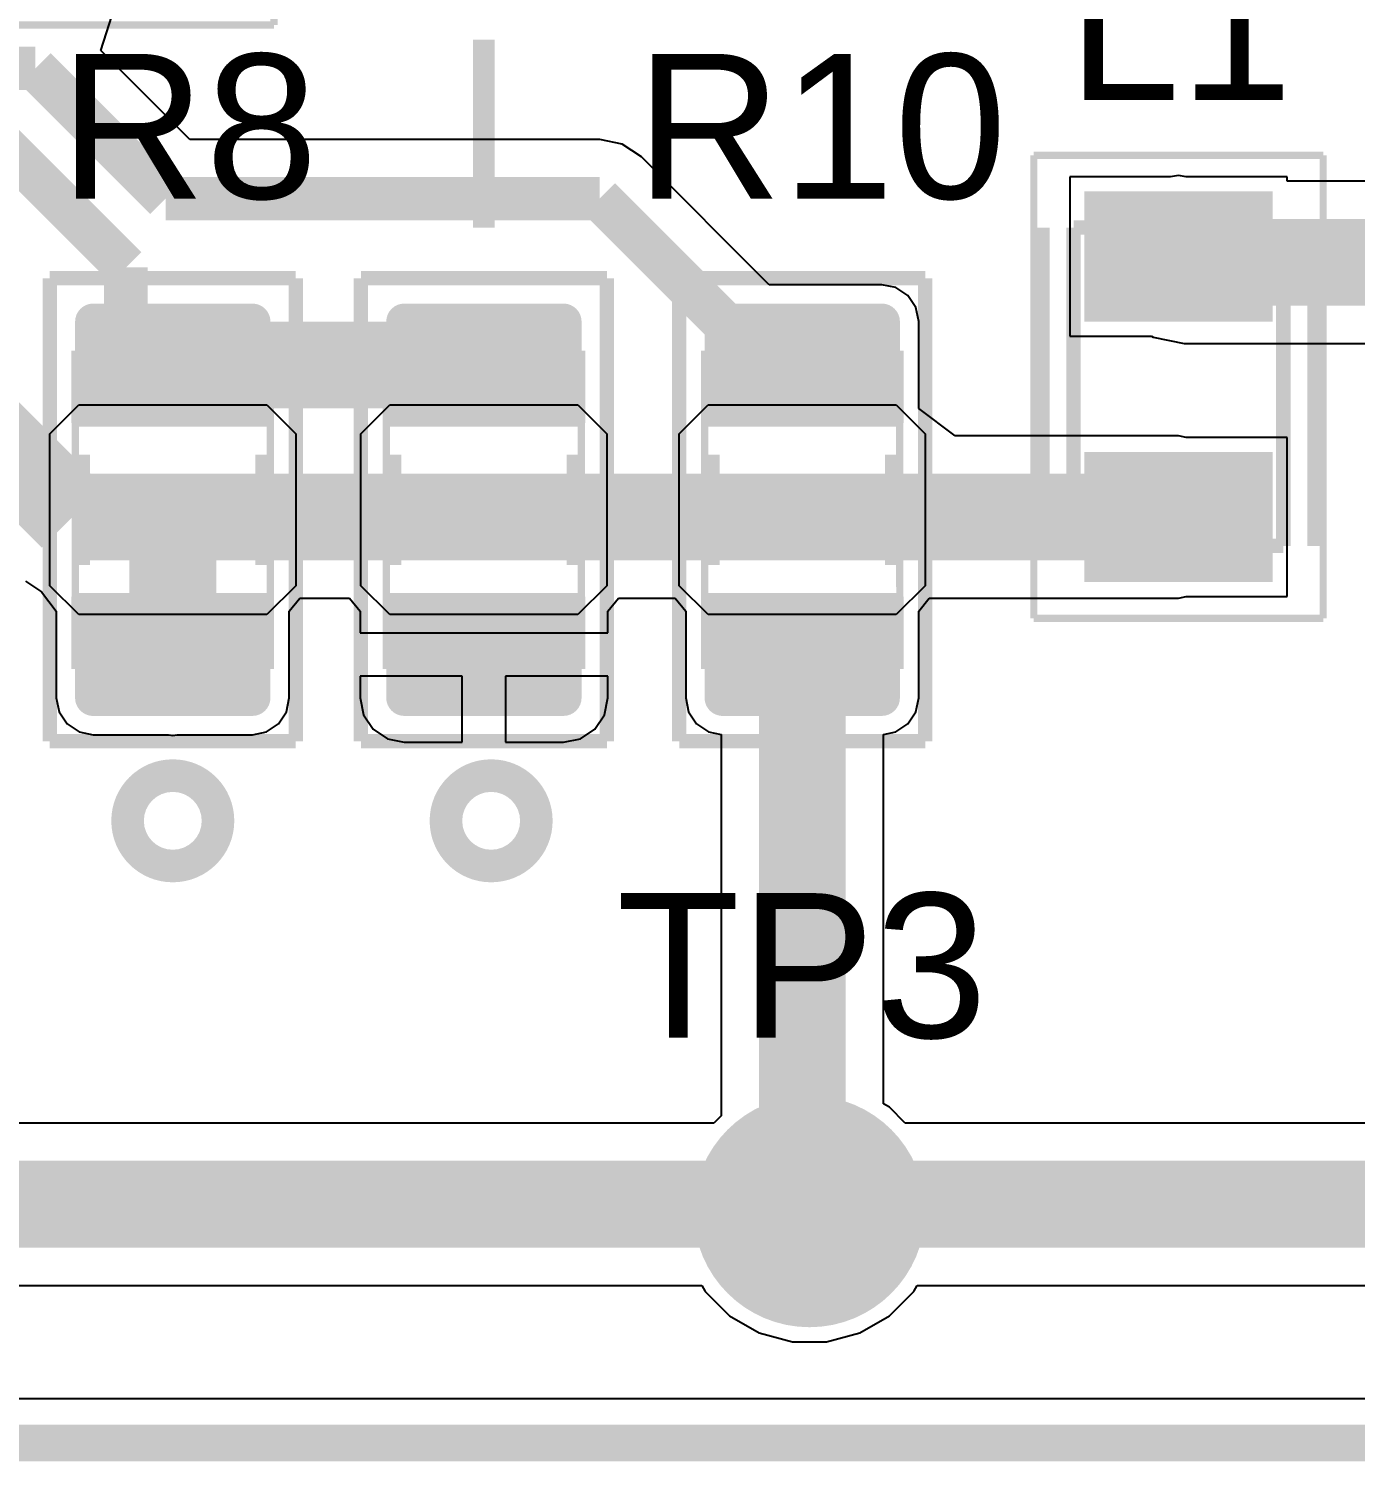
# Model space of a CAD drawing. Header units: inches. Extents: x 34 to 155, y 75 to 134.
# Drawn here: x 77.3 to 86.47, y 89.87 to 99.77 of the extents above; entities that cross this region are included whole.
import ezdxf

# ---------------------------------------------------------------- set-up
doc = ezdxf.new("R2010")
doc.units = ezdxf.units.IN
for name, color, linetype in [('Bottom Layer', 5, 'Continuous'), ('Bottom Solder', 6, 'Continuous'), ('Mechanical 1', 6, 'Continuous'), ('Mechanical 13', 56, 'Continuous'), ('Mechanical 15', 56, 'Continuous'), ('Top Layer', 1, 'Continuous'), ('Top Overlay', 2, 'Continuous'), ('Top Paste', 8, 'Continuous'), ('Top Solder', 216, 'Continuous')]:
    doc.layers.add(name, color=color, linetype=linetype)
doc.styles.add('Arial', font='', dxfattribs={"height": 0.2})
doc.styles.get('Arial').set_extended_font_data('Arial')

# ---------------------------------------------------------------- blocks, each defined once
blk = doc.blocks.new('TDK_MPZ2012S_2012_93')
at = {"layer": 'Top Layer'}
for points in [[(-1.3, 0.6), (-0.5, 0.6), (-0.5, -0.6), (-1.3, -0.6)], [(0.5, 0.6), (1.3, 0.6), (1.3, -0.6), (0.5, -0.6)]]:
    blk.add_hatch(color=1, dxfattribs=at).paths.add_polyline_path(points)
at = {"layer": 'Top Paste'}
for points in [[(-1.3, 0.6), (-0.5, 0.6), (-0.5, -0.6), (-1.3, -0.6)], [(0.5, 0.6), (1.3, 0.6), (1.3, -0.6), (0.5, -0.6)]]:
    blk.add_hatch(color=8, dxfattribs=at).paths.add_polyline_path(points)
at = {"layer": 'Top Solder'}
for points in [[(-1.35, 0.65), (-0.45, 0.65), (-0.45, -0.65), (-1.35, -0.65)], [(0.45, 0.65), (1.35, 0.65), (1.35, -0.65), (0.45, -0.65)]]:
    blk.add_hatch(color=216, dxfattribs=at).paths.add_polyline_path(points)
at = {"layer": 'Mechanical 13', "const_width": 0.1}
for points in [[(-1.1, -0.725), (-1.1, 0.725)], [(1.1, 0.725), (-1.1, 0.725)], [(1.1, -0.725), (1.1, 0.725)], [(1.1, -0.725), (-1.1, -0.725)]]:
    blk.add_lwpolyline(points, dxfattribs=at)
at = {"layer": 'Mechanical 15', "const_width": 0.05}
for points in [[(-1.6, -1), (-1.6, 1)], [(1.6, 1), (-1.6, 1)], [(1.6, -1), (1.6, 1)], [(1.6, -1), (-1.6, -1)]]:
    blk.add_lwpolyline(points, dxfattribs=at)
at = {"layer": 'Top Overlay', "const_width": 0.12}
for points in [[(1.1, 0.95), (-1.1, 0.95)], [(1.1, -0.95), (-1.1, -0.95)]]:
    blk.add_lwpolyline(points, dxfattribs=at)
blk = doc.blocks.new('T___P_____P___D1_5___106')
at = {"layer": 'Top Layer'}
h = blk.add_hatch(color=1, dxfattribs=at)
edge = h.paths.add_edge_path()
edge.add_arc((0, 0), 0.75, 0, 360)
at = {"layer": 'Top Solder'}
h = blk.add_hatch(color=216, dxfattribs=at)
edge = h.paths.add_edge_path()
edge.add_arc((0, 0), 0.8, 0, 360)
blk = doc.blocks.new('RESC2012X70N_111')
at = {"layer": 'Mechanical 15'}
h = blk.add_hatch(color=56, dxfattribs=at)
edge = h.paths.add_edge_path()
edge.add_arc((0, 0), 0.127, 0, 360)
at = {"layer": 'Top Layer'}
h = blk.add_hatch(color=1, dxfattribs=at)
edge = h.paths.add_edge_path()
edge.add_arc((-1.3, -0.55), 0.1, 180, 270)
edge.add_line((-1.3, -0.65), (-0.7, -0.65))
edge.add_arc((-0.7, -0.55), 0.1, 270, 360)
edge.add_line((-0.6, -0.55), (-0.6, 0.55))
edge.add_arc((-0.7, 0.55), 0.1, 0, 90)
edge.add_line((-0.7, 0.65), (-1.3, 0.65))
edge.add_arc((-1.3, 0.55), 0.1, 90, 180)
edge.add_line((-1.4, 0.55), (-1.4, -0.55))
h = blk.add_hatch(color=1, dxfattribs=at)
edge = h.paths.add_edge_path()
edge.add_arc((0.7, -0.55), 0.1, 180, 270)
edge.add_line((0.7, -0.65), (1.3, -0.65))
edge.add_arc((1.3, -0.55), 0.1, 270, 360)
edge.add_line((1.4, -0.55), (1.4, 0.55))
edge.add_arc((1.3, 0.55), 0.1, 0, 90)
edge.add_line((1.3, 0.65), (0.7, 0.65))
edge.add_arc((0.7, 0.55), 0.1, 90, 180)
edge.add_line((0.6, 0.55), (0.6, -0.55))
at = {"layer": 'Top Paste'}
h = blk.add_hatch(color=8, dxfattribs=at)
edge = h.paths.add_edge_path()
edge.add_arc((-1.3, -0.55), 0.1, 180, 270)
edge.add_line((-1.3, -0.65), (-0.7, -0.65))
edge.add_arc((-0.7, -0.55), 0.1, 270, 360)
edge.add_line((-0.6, -0.55), (-0.6, 0.55))
edge.add_arc((-0.7, 0.55), 0.1, 0, 90)
edge.add_line((-0.7, 0.65), (-1.3, 0.65))
edge.add_arc((-1.3, 0.55), 0.1, 90, 180)
edge.add_line((-1.4, 0.55), (-1.4, -0.55))
h = blk.add_hatch(color=8, dxfattribs=at)
edge = h.paths.add_edge_path()
edge.add_arc((0.7, -0.55), 0.1, 180, 270)
edge.add_line((0.7, -0.65), (1.3, -0.65))
edge.add_arc((1.3, -0.55), 0.1, 270, 360)
edge.add_line((1.4, -0.55), (1.4, 0.55))
edge.add_arc((1.3, 0.55), 0.1, 0, 90)
edge.add_line((1.3, 0.65), (0.7, 0.65))
edge.add_arc((0.7, 0.55), 0.1, 90, 180)
edge.add_line((0.6, 0.55), (0.6, -0.55))
at = {"layer": 'Top Solder'}
h = blk.add_hatch(color=216, dxfattribs=at)
edge = h.paths.add_edge_path()
edge.add_arc((-1.3, -0.55), 0.125, 180, 270)
edge.add_line((-1.3, -0.675), (-0.7, -0.675))
edge.add_arc((-0.7, -0.55), 0.125, 270, 360)
edge.add_line((-0.575, -0.55), (-0.575, 0.55))
edge.add_arc((-0.7, 0.55), 0.125, 0, 90)
edge.add_line((-0.7, 0.675), (-1.3, 0.675))
edge.add_arc((-1.3, 0.55), 0.125, 90, 180)
edge.add_line((-1.425, 0.55), (-1.425, -0.55))
h = blk.add_hatch(color=216, dxfattribs=at)
edge = h.paths.add_edge_path()
edge.add_arc((0.7, -0.55), 0.125, 180, 270)
edge.add_line((0.7, -0.675), (1.3, -0.675))
edge.add_arc((1.3, -0.55), 0.125, 270, 360)
edge.add_line((1.425, -0.55), (1.425, 0.55))
edge.add_arc((1.3, 0.55), 0.125, 0, 90)
edge.add_line((1.3, 0.675), (0.7, 0.675))
edge.add_arc((0.7, 0.55), 0.125, 90, 180)
edge.add_line((0.575, 0.55), (0.575, -0.55))
at = {"layer": 'Mechanical 13', "const_width": 0.05}
for points in [[(-1.1, -0.675), (-1.1, 0.675)], [(-0.6, 0.675), (-1.1, 0.675)], [(-0.6, -0.675), (-0.6, 0.675)], [(-0.6, 0.6735), (0.6, 0.674)], [(-0.6, 0.6735), (0.6, 0.674)], [(0.6, -0.675), (0.6, 0.675)], [(1.1, 0.675), (0.6, 0.675)], [(1.1, -0.675), (1.1, 0.675)], [(-0.6, -0.675), (-1.1, -0.675)], [(-0.6, -0.674), (0.6, -0.6735)], [(0.6, -0.674), (-0.6, -0.674)], [(1.1, -0.675), (0.6, -0.675)]]:
    blk.add_lwpolyline(points, dxfattribs=at)
at = {"layer": 'Mechanical 15', "const_width": 0.1}
for points in [[(-1.6, -0.85), (-1.6, 0.85)], [(1.6, 0.85), (-1.6, 0.85)], [(1.6, -0.85), (1.6, 0.85)], [(1.6, -0.85), (-1.6, -0.85)]]:
    blk.add_lwpolyline(points, dxfattribs=at)
at = {"layer": 'Top Layer'}
for p, q in [((-0.725, 0.65), (-0.525, 0.85)), ((-0.525, 0.85), (0.525, 0.85)), ((0.525, 0.85), (0.725, 0.65)), ((-0.725, -0.65), (-0.725, 0.65)), ((0.725, 0.65), (0.725, -0.65)), ((-0.525, -0.85), (-0.725, -0.65)), ((0.725, -0.65), (0.525, -0.85)), ((0.525, -0.85), (-0.525, -0.85))]:
    blk.add_line(p, q, dxfattribs=at)
at = {"layer": 'Top Overlay', "const_width": 0.127}
for points in [[(0.381, 0.635), (-0.381, 0.635)], [(0.381, -0.635), (-0.381, -0.635)]]:
    blk.add_lwpolyline(points, dxfattribs=at)
blk = doc.blocks.new('RESC2012X70N_112')
at = {"layer": 'Mechanical 15'}
h = blk.add_hatch(color=56, dxfattribs=at)
edge = h.paths.add_edge_path()
edge.add_arc((0, 0), 0.127, 0, 360)
at = {"layer": 'Top Layer'}
h = blk.add_hatch(color=1, dxfattribs=at)
edge = h.paths.add_edge_path()
edge.add_arc((-1.3, -0.55), 0.1, 180, 270)
edge.add_line((-1.3, -0.65), (-0.7, -0.65))
edge.add_arc((-0.7, -0.55), 0.1, 270, 360)
edge.add_line((-0.6, -0.55), (-0.6, 0.55))
edge.add_arc((-0.7, 0.55), 0.1, 0, 90)
edge.add_line((-0.7, 0.65), (-1.3, 0.65))
edge.add_arc((-1.3, 0.55), 0.1, 90, 180)
edge.add_line((-1.4, 0.55), (-1.4, -0.55))
h = blk.add_hatch(color=1, dxfattribs=at)
edge = h.paths.add_edge_path()
edge.add_arc((0.7, -0.55), 0.1, 180, 270)
edge.add_line((0.7, -0.65), (1.3, -0.65))
edge.add_arc((1.3, -0.55), 0.1, 270, 360)
edge.add_line((1.4, -0.55), (1.4, 0.55))
edge.add_arc((1.3, 0.55), 0.1, 0, 90)
edge.add_line((1.3, 0.65), (0.7, 0.65))
edge.add_arc((0.7, 0.55), 0.1, 90, 180)
edge.add_line((0.6, 0.55), (0.6, -0.55))
at = {"layer": 'Top Paste'}
h = blk.add_hatch(color=8, dxfattribs=at)
edge = h.paths.add_edge_path()
edge.add_arc((-1.3, -0.55), 0.1, 180, 270)
edge.add_line((-1.3, -0.65), (-0.7, -0.65))
edge.add_arc((-0.7, -0.55), 0.1, 270, 360)
edge.add_line((-0.6, -0.55), (-0.6, 0.55))
edge.add_arc((-0.7, 0.55), 0.1, 0, 90)
edge.add_line((-0.7, 0.65), (-1.3, 0.65))
edge.add_arc((-1.3, 0.55), 0.1, 90, 180)
edge.add_line((-1.4, 0.55), (-1.4, -0.55))
h = blk.add_hatch(color=8, dxfattribs=at)
edge = h.paths.add_edge_path()
edge.add_arc((0.7, -0.55), 0.1, 180, 270)
edge.add_line((0.7, -0.65), (1.3, -0.65))
edge.add_arc((1.3, -0.55), 0.1, 270, 360)
edge.add_line((1.4, -0.55), (1.4, 0.55))
edge.add_arc((1.3, 0.55), 0.1, 0, 90)
edge.add_line((1.3, 0.65), (0.7, 0.65))
edge.add_arc((0.7, 0.55), 0.1, 90, 180)
edge.add_line((0.6, 0.55), (0.6, -0.55))
at = {"layer": 'Top Solder'}
h = blk.add_hatch(color=216, dxfattribs=at)
edge = h.paths.add_edge_path()
edge.add_arc((-1.3, -0.55), 0.125, 180, 270)
edge.add_line((-1.3, -0.675), (-0.7, -0.675))
edge.add_arc((-0.7, -0.55), 0.125, 270, 360)
edge.add_line((-0.575, -0.55), (-0.575, 0.55))
edge.add_arc((-0.7, 0.55), 0.125, 0, 90)
edge.add_line((-0.7, 0.675), (-1.3, 0.675))
edge.add_arc((-1.3, 0.55), 0.125, 90, 180)
edge.add_line((-1.425, 0.55), (-1.425, -0.55))
h = blk.add_hatch(color=216, dxfattribs=at)
edge = h.paths.add_edge_path()
edge.add_arc((0.7, -0.55), 0.125, 180, 270)
edge.add_line((0.7, -0.675), (1.3, -0.675))
edge.add_arc((1.3, -0.55), 0.125, 270, 360)
edge.add_line((1.425, -0.55), (1.425, 0.55))
edge.add_arc((1.3, 0.55), 0.125, 0, 90)
edge.add_line((1.3, 0.675), (0.7, 0.675))
edge.add_arc((0.7, 0.55), 0.125, 90, 180)
edge.add_line((0.575, 0.55), (0.575, -0.55))
at = {"layer": 'Mechanical 13', "const_width": 0.05}
for points in [[(-1.1, 0.675), (-1.1, -0.675)], [(-1.1, 0.675), (-0.6, 0.675)], [(-0.6, 0.675), (-0.6, -0.675)], [(0.6, 0.674), (-0.6, 0.6735)], [(0.6, 0.674), (-0.6, 0.6735)], [(0.6, 0.675), (0.6, -0.675)], [(0.6, 0.675), (1.1, 0.675)], [(1.1, 0.675), (1.1, -0.675)], [(-1.1, -0.675), (-0.6, -0.675)], [(0.6, -0.6735), (-0.6, -0.674)], [(-0.6, -0.674), (0.6, -0.674)], [(0.6, -0.675), (1.1, -0.675)]]:
    blk.add_lwpolyline(points, dxfattribs=at)
at = {"layer": 'Mechanical 15', "const_width": 0.1}
for points in [[(-1.6, 0.85), (-1.6, -0.85)], [(-1.6, 0.85), (1.6, 0.85)], [(1.6, 0.85), (1.6, -0.85)], [(-1.6, -0.85), (1.6, -0.85)]]:
    blk.add_lwpolyline(points, dxfattribs=at)
at = {"layer": 'Top Layer'}
for p, q in [((-0.725, 0.65), (-0.525, 0.85)), ((-0.525, 0.85), (0.525, 0.85)), ((0.525, 0.85), (0.725, 0.65)), ((-0.725, -0.65), (-0.725, 0.65)), ((0.725, 0.65), (0.725, -0.65)), ((-0.525, -0.85), (-0.725, -0.65)), ((0.725, -0.65), (0.525, -0.85)), ((0.525, -0.85), (-0.525, -0.85))]:
    blk.add_line(p, q, dxfattribs=at)
at = {"layer": 'Top Overlay', "const_width": 0.127}
for points in [[(-0.381, 0.635), (0.381, 0.635)], [(-0.381, -0.635), (0.381, -0.635)]]:
    blk.add_lwpolyline(points, dxfattribs=at)
blk = doc.blocks.new('RESC2012X70N_113')
at = {"layer": 'Mechanical 15'}
h = blk.add_hatch(color=56, dxfattribs=at)
edge = h.paths.add_edge_path()
edge.add_arc((0, 0), 0.127, 0, 360)
at = {"layer": 'Top Layer'}
h = blk.add_hatch(color=1, dxfattribs=at)
edge = h.paths.add_edge_path()
edge.add_arc((-1.3, -0.55), 0.1, 180, 270)
edge.add_line((-1.3, -0.65), (-0.7, -0.65))
edge.add_arc((-0.7, -0.55), 0.1, 270, 360)
edge.add_line((-0.6, -0.55), (-0.6, 0.55))
edge.add_arc((-0.7, 0.55), 0.1, 0, 90)
edge.add_line((-0.7, 0.65), (-1.3, 0.65))
edge.add_arc((-1.3, 0.55), 0.1, 90, 180)
edge.add_line((-1.4, 0.55), (-1.4, -0.55))
h = blk.add_hatch(color=1, dxfattribs=at)
edge = h.paths.add_edge_path()
edge.add_arc((0.7, -0.55), 0.1, 180, 270)
edge.add_line((0.7, -0.65), (1.3, -0.65))
edge.add_arc((1.3, -0.55), 0.1, 270, 360)
edge.add_line((1.4, -0.55), (1.4, 0.55))
edge.add_arc((1.3, 0.55), 0.1, 0, 90)
edge.add_line((1.3, 0.65), (0.7, 0.65))
edge.add_arc((0.7, 0.55), 0.1, 90, 180)
edge.add_line((0.6, 0.55), (0.6, -0.55))
at = {"layer": 'Top Paste'}
h = blk.add_hatch(color=8, dxfattribs=at)
edge = h.paths.add_edge_path()
edge.add_arc((-1.3, -0.55), 0.1, 180, 270)
edge.add_line((-1.3, -0.65), (-0.7, -0.65))
edge.add_arc((-0.7, -0.55), 0.1, 270, 360)
edge.add_line((-0.6, -0.55), (-0.6, 0.55))
edge.add_arc((-0.7, 0.55), 0.1, 0, 90)
edge.add_line((-0.7, 0.65), (-1.3, 0.65))
edge.add_arc((-1.3, 0.55), 0.1, 90, 180)
edge.add_line((-1.4, 0.55), (-1.4, -0.55))
h = blk.add_hatch(color=8, dxfattribs=at)
edge = h.paths.add_edge_path()
edge.add_arc((0.7, -0.55), 0.1, 180, 270)
edge.add_line((0.7, -0.65), (1.3, -0.65))
edge.add_arc((1.3, -0.55), 0.1, 270, 360)
edge.add_line((1.4, -0.55), (1.4, 0.55))
edge.add_arc((1.3, 0.55), 0.1, 0, 90)
edge.add_line((1.3, 0.65), (0.7, 0.65))
edge.add_arc((0.7, 0.55), 0.1, 90, 180)
edge.add_line((0.6, 0.55), (0.6, -0.55))
at = {"layer": 'Top Solder'}
h = blk.add_hatch(color=216, dxfattribs=at)
edge = h.paths.add_edge_path()
edge.add_arc((-1.3, -0.55), 0.125, 180, 270)
edge.add_line((-1.3, -0.675), (-0.7, -0.675))
edge.add_arc((-0.7, -0.55), 0.125, 270, 360)
edge.add_line((-0.575, -0.55), (-0.575, 0.55))
edge.add_arc((-0.7, 0.55), 0.125, 0, 90)
edge.add_line((-0.7, 0.675), (-1.3, 0.675))
edge.add_arc((-1.3, 0.55), 0.125, 90, 180)
edge.add_line((-1.425, 0.55), (-1.425, -0.55))
h = blk.add_hatch(color=216, dxfattribs=at)
edge = h.paths.add_edge_path()
edge.add_arc((0.7, -0.55), 0.125, 180, 270)
edge.add_line((0.7, -0.675), (1.3, -0.675))
edge.add_arc((1.3, -0.55), 0.125, 270, 360)
edge.add_line((1.425, -0.55), (1.425, 0.55))
edge.add_arc((1.3, 0.55), 0.125, 0, 90)
edge.add_line((1.3, 0.675), (0.7, 0.675))
edge.add_arc((0.7, 0.55), 0.125, 90, 180)
edge.add_line((0.575, 0.55), (0.575, -0.55))
at = {"layer": 'Mechanical 13', "const_width": 0.05}
for points in [[(-1.1, -0.675), (-1.1, 0.675)], [(-0.6, 0.675), (-1.1, 0.675)], [(-0.6, -0.675), (-0.6, 0.675)], [(-0.6, 0.6735), (0.6, 0.674)], [(-0.6, 0.6735), (0.6, 0.674)], [(0.6, -0.675), (0.6, 0.675)], [(1.1, 0.675), (0.6, 0.675)], [(1.1, -0.675), (1.1, 0.675)], [(-0.6, -0.675), (-1.1, -0.675)], [(-0.6, -0.674), (0.6, -0.6735)], [(0.6, -0.674), (-0.6, -0.674)], [(1.1, -0.675), (0.6, -0.675)]]:
    blk.add_lwpolyline(points, dxfattribs=at)
at = {"layer": 'Mechanical 15', "const_width": 0.1}
for points in [[(-1.6, -0.85), (-1.6, 0.85)], [(1.6, 0.85), (-1.6, 0.85)], [(1.6, -0.85), (1.6, 0.85)], [(1.6, -0.85), (-1.6, -0.85)]]:
    blk.add_lwpolyline(points, dxfattribs=at)
at = {"layer": 'Top Layer'}
for p, q in [((-0.725, 0.65), (-0.525, 0.85)), ((-0.525, 0.85), (0.525, 0.85)), ((0.525, 0.85), (0.725, 0.65)), ((-0.725, -0.65), (-0.725, 0.65)), ((0.725, 0.65), (0.725, -0.65)), ((-0.525, -0.85), (-0.725, -0.65)), ((0.725, -0.65), (0.525, -0.85)), ((0.525, -0.85), (-0.525, -0.85))]:
    blk.add_line(p, q, dxfattribs=at)
at = {"layer": 'Top Overlay', "const_width": 0.127}
for points in [[(0.381, 0.635), (-0.381, 0.635)], [(0.381, -0.635), (-0.381, -0.635)]]:
    blk.add_lwpolyline(points, dxfattribs=at)
blk = doc.blocks.new('CP2102N_A02_GQFN24_DS15_122')
at = {"layer": 'Top Layer'}
for points in [[(-1.4, 2.375), (-1.1, 2.375), (-1.1, 1.525), (-1.4, 1.525)], [(-0.9, 2.375), (-0.6, 2.375), (-0.6, 1.525), (-0.9, 1.525)], [(-0.4, 2.375), (-0.1, 2.375), (-0.1, 1.525), (-0.4, 1.525)], [(0.1, 2.375), (0.4, 2.375), (0.4, 1.525), (0.1, 1.525)], [(0.6, 2.375), (0.9, 2.375), (0.9, 1.525), (0.6, 1.525)], [(1.1, 2.375), (1.4, 2.375), (1.4, 1.525), (1.1, 1.525)], [(-2.375, 1.4), (-1.525, 1.4), (-1.525, 1.1), (-2.375, 1.1)], [(1.525, 1.4), (2.375, 1.4), (2.375, 1.1), (1.525, 1.1)], [(-1.275, 1.025), (-1.025, 1.275), (-0.775, 1.025), (-1.025, 0.775)], [(-1.025, 1.275), (1.275, 1.275), (1.275, -1.275), (-1.025, -1.275)], [(-1.275, 1.025), (1.275, 1.025), (1.275, -1.275), (-1.275, -1.275)], [(-2.375, 0.9), (-1.525, 0.9), (-1.525, 0.6), (-2.375, 0.6)], [(1.525, 0.9), (2.375, 0.9), (2.375, 0.6), (1.525, 0.6)], [(-2.375, 0.4), (-1.525, 0.4), (-1.525, 0.1), (-2.375, 0.1)], [(1.525, 0.4), (2.375, 0.4), (2.375, 0.1), (1.525, 0.1)], [(-2.375, -0.1), (-1.525, -0.1), (-1.525, -0.4), (-2.375, -0.4)], [(1.525, -0.1), (2.375, -0.1), (2.375, -0.4), (1.525, -0.4)], [(-2.375, -0.6), (-1.525, -0.6), (-1.525, -0.9), (-2.375, -0.9)], [(1.525, -0.6), (2.375, -0.6), (2.375, -0.9), (1.525, -0.9)], [(-2.375, -1.1), (-1.525, -1.1), (-1.525, -1.4), (-2.375, -1.4)], [(1.525, -1.1), (2.375, -1.1), (2.375, -1.4), (1.525, -1.4)], [(-1.4, -1.525), (-1.1, -1.525), (-1.1, -2.375), (-1.4, -2.375)], [(-0.9, -1.525), (-0.6, -1.525), (-0.6, -2.375), (-0.9, -2.375)], [(-0.4, -1.525), (-0.1, -1.525), (-0.1, -2.375), (-0.4, -2.375)], [(0.1, -1.525), (0.4, -1.525), (0.4, -2.375), (0.1, -2.375)], [(0.6, -1.525), (0.9, -1.525), (0.9, -2.375), (0.6, -2.375)], [(1.1, -1.525), (1.4, -1.525), (1.4, -2.375), (1.1, -2.375)]]:
    blk.add_hatch(color=1, dxfattribs=at).paths.add_polyline_path(points)
at = {"layer": 'Top Paste'}
for points in [[(-1.4, 2.375), (-1.1, 2.375), (-1.1, 1.525), (-1.4, 1.525)], [(-0.9, 2.375), (-0.6, 2.375), (-0.6, 1.525), (-0.9, 1.525)], [(-0.4, 2.375), (-0.1, 2.375), (-0.1, 1.525), (-0.4, 1.525)], [(0.1, 2.375), (0.4, 2.375), (0.4, 1.525), (0.1, 1.525)], [(0.6, 2.375), (0.9, 2.375), (0.9, 1.525), (0.6, 1.525)], [(1.1, 2.375), (1.4, 2.375), (1.4, 1.525), (1.1, 1.525)], [(-2.375, 1.4), (-1.525, 1.4), (-1.525, 1.1), (-2.375, 1.1)], [(1.525, 1.4), (2.375, 1.4), (2.375, 1.1), (1.525, 1.1)], [(-2.375, 0.9), (-1.525, 0.9), (-1.525, 0.6), (-2.375, 0.6)], [(1.525, 0.9), (2.375, 0.9), (2.375, 0.6), (1.525, 0.6)], [(-2.375, 0.4), (-1.525, 0.4), (-1.525, 0.1), (-2.375, 0.1)], [(1.525, 0.4), (2.375, 0.4), (2.375, 0.1), (1.525, 0.1)], [(-2.375, -0.1), (-1.525, -0.1), (-1.525, -0.4), (-2.375, -0.4)], [(1.525, -0.1), (2.375, -0.1), (2.375, -0.4), (1.525, -0.4)], [(-2.375, -0.6), (-1.525, -0.6), (-1.525, -0.9), (-2.375, -0.9)], [(1.525, -0.6), (2.375, -0.6), (2.375, -0.9), (1.525, -0.9)], [(-2.375, -1.1), (-1.525, -1.1), (-1.525, -1.4), (-2.375, -1.4)], [(1.525, -1.1), (2.375, -1.1), (2.375, -1.4), (1.525, -1.4)], [(-1.4, -1.525), (-1.1, -1.525), (-1.1, -2.375), (-1.4, -2.375)], [(-0.9, -1.525), (-0.6, -1.525), (-0.6, -2.375), (-0.9, -2.375)], [(-0.4, -1.525), (-0.1, -1.525), (-0.1, -2.375), (-0.4, -2.375)], [(0.1, -1.525), (0.4, -1.525), (0.4, -2.375), (0.1, -2.375)], [(0.6, -1.525), (0.9, -1.525), (0.9, -2.375), (0.6, -2.375)], [(1.1, -1.525), (1.4, -1.525), (1.4, -2.375), (1.1, -2.375)]]:
    blk.add_hatch(color=8, dxfattribs=at).paths.add_polyline_path(points)
at = {"layer": 'Top Solder'}
for points in [[(-1.46, 2.435), (-1.04, 2.435), (-1.04, 1.465), (-1.46, 1.465)], [(-0.96, 2.435), (-0.54, 2.435), (-0.54, 1.465), (-0.96, 1.465)], [(-0.46, 2.435), (-0.04, 2.435), (-0.04, 1.465), (-0.46, 1.465)], [(0.04, 2.435), (0.46, 2.435), (0.46, 1.465), (0.04, 1.465)], [(0.54, 2.435), (0.96, 2.435), (0.96, 1.465), (0.54, 1.465)], [(1.04, 2.435), (1.46, 2.435), (1.46, 1.465), (1.04, 1.465)], [(-2.435, 1.46), (-1.465, 1.46), (-1.465, 1.04), (-2.435, 1.04)], [(1.465, 1.46), (2.435, 1.46), (2.435, 1.04), (1.465, 1.04)], [(-1.3599, 1.025), (-1.025, 1.3599), (-0.6901, 1.025), (-1.025, 0.6901)], [(-1.085, 1.335), (1.335, 1.335), (1.335, -1.335), (-1.085, -1.335)], [(-1.335, 1.085), (1.335, 1.085), (1.335, -1.335), (-1.335, -1.335)], [(-2.435, 0.96), (-1.465, 0.96), (-1.465, 0.54), (-2.435, 0.54)], [(1.465, 0.96), (2.435, 0.96), (2.435, 0.54), (1.465, 0.54)], [(-2.435, 0.46), (-1.465, 0.46), (-1.465, 0.04), (-2.435, 0.04)], [(1.465, 0.46), (2.435, 0.46), (2.435, 0.04), (1.465, 0.04)], [(-2.435, -0.04), (-1.465, -0.04), (-1.465, -0.46), (-2.435, -0.46)], [(1.465, -0.04), (2.435, -0.04), (2.435, -0.46), (1.465, -0.46)], [(-2.435, -0.54), (-1.465, -0.54), (-1.465, -0.96), (-2.435, -0.96)], [(1.465, -0.54), (2.435, -0.54), (2.435, -0.96), (1.465, -0.96)], [(-2.435, -1.04), (-1.465, -1.04), (-1.465, -1.46), (-2.435, -1.46)], [(1.465, -1.04), (2.435, -1.04), (2.435, -1.46), (1.465, -1.46)], [(-1.46, -1.465), (-1.04, -1.465), (-1.04, -2.435), (-1.46, -2.435)], [(-0.96, -1.465), (-0.54, -1.465), (-0.54, -2.435), (-0.96, -2.435)], [(-0.46, -1.465), (-0.04, -1.465), (-0.04, -2.435), (-0.46, -2.435)], [(0.04, -1.465), (0.46, -1.465), (0.46, -2.435), (0.04, -2.435)], [(0.54, -1.465), (0.96, -1.465), (0.96, -2.435), (0.54, -2.435)], [(1.04, -1.465), (1.46, -1.465), (1.46, -2.435), (1.04, -2.435)]]:
    blk.add_hatch(color=216, dxfattribs=at).paths.add_polyline_path(points)
at = {"layer": 'Mechanical 13', "const_width": 0.0254}
for points in [[(-2, -2), (-2, 2)], [(-2, 2), (2, 2)], [(-2, 0.73), (-0.73, 2)], [(2, -2), (2, 2)], [(-2, -2), (2, -2)]]:
    blk.add_lwpolyline(points, dxfattribs=at)
at = {"layer": 'Mechanical 13'}
for points, const_width in [([(-1.8028, 1.25, 1), (-1.9552, 1.25, 1)], 0.0254), ([(-1.9616, 1.25, 1), (-1.9489, 1.25, 1)], 0.0127), ([(-1.8092, 1.25, 1), (-1.7965, 1.25, 1)], 0.0127)]:
    blk.add_lwpolyline(points, format="xyb", close=True, dxfattribs=dict(at, const_width=const_width))
at = {"layer": 'Mechanical 15', "const_width": 0.05}
for points in [[(-2.65, -2.65), (-2.65, 2.65)], [(-2.65, 2.65), (2.65, 2.65)], [(2.65, -2.65), (2.65, 2.65)], [(-2.65, -2.65), (2.65, -2.65)]]:
    blk.add_lwpolyline(points, dxfattribs=at)
at = {"layer": 'Top Overlay'}
for points, const_width in [([(-2.025, 2.15, 1), (-2.275, 2.15, 1)], 0.25), ([(-2.3375, 2.15, 1), (-2.2125, 2.15, 1)], 0.125), ([(-2.0875, 2.15, 1), (-1.9625, 2.15, 1)], 0.125)]:
    blk.add_lwpolyline(points, format="xyb", close=True, dxfattribs=dict(at, const_width=const_width))
at = {"layer": 'Top Overlay', "const_width": 0.15}
for points in [[(1.75, 2.15), (2.15, 2.15)], [(2.15, 1.75), (2.15, 2.15)], [(-2.15, -2.15), (-2.15, -1.75)], [(2.15, -2.15), (2.15, -1.75)], [(-2.15, -2.15), (-1.75, -2.15)], [(1.75, -2.15), (2.15, -2.15)]]:
    blk.add_lwpolyline(points, dxfattribs=at)
at = {"layer": 'Top Paste'}
for p, q in [((-0.15, 1.05), (-1.05, 1.05)), ((-1.05, 1.05), (-1.05, 0.15)), ((-0.15, 0.15), (-0.15, 1.05)), ((1.05, 1.05), (0.15, 1.05)), ((0.15, 1.05), (0.15, 0.15)), ((1.05, 0.15), (1.05, 1.05)), ((-1.05, 0.15), (-0.15, 0.15)), ((0.15, 0.15), (1.05, 0.15)), ((-0.15, -0.15), (-1.05, -0.15)), ((-1.05, -0.15), (-1.05, -1.05)), ((-0.15, -1.05), (-0.15, -0.15)), ((1.05, -0.15), (0.15, -0.15)), ((0.15, -0.15), (0.15, -1.05)), ((1.05, -1.05), (1.05, -0.15)), ((-1.05, -1.05), (-0.15, -1.05)), ((0.15, -1.05), (1.05, -1.05))]:
    blk.add_line(p, q, dxfattribs=at)
at = {"layer": 'Mechanical 13', "style": 'Arial'}
blk.add_text('D3', height=1.27, dxfattribs=at).set_placement((-3.4925, -0.635))

msp = doc.modelspace()

# ---------------------------------------------------------------- hatches: boundary and pattern name
at = {"layer": 'Bottom Layer'}
h = msp.add_hatch(color=5, dxfattribs=at)
edge = h.paths.add_edge_path()
edge.add_arc((78.3, 94.3), 0.4, 0, 360)
edge = h.paths.add_edge_path(flags=0)
edge.add_arc((78.3, 94.3), 0.2, 0, 360)
h = msp.add_hatch(color=5, dxfattribs=at)
edge = h.paths.add_edge_path()
edge.add_arc((80.5, 94.3), 0.4, 0, 360)
edge = h.paths.add_edge_path(flags=0)
edge.add_arc((80.5, 94.3), 0.2, 0, 360)
at = {"layer": 'Bottom Solder'}
h = msp.add_hatch(color=6, dxfattribs=at)
edge = h.paths.add_edge_path()
edge.add_arc((78.3, 94.3), 0.425, 0, 360)
edge = h.paths.add_edge_path(flags=0)
edge.add_arc((78.3, 94.3), 0.2, 0, 360)
h = msp.add_hatch(color=6, dxfattribs=at)
edge = h.paths.add_edge_path()
edge.add_arc((80.5, 94.3), 0.425, 0, 360)
edge = h.paths.add_edge_path(flags=0)
edge.add_arc((80.5, 94.3), 0.2, 0, 360)
at = {"layer": 'Top Layer'}
h = msp.add_hatch(color=1, dxfattribs=at)
edge = h.paths.add_edge_path()
edge.add_arc((78.3, 94.3), 0.4, 0, 360)
edge = h.paths.add_edge_path(flags=0)
edge.add_arc((78.3, 94.3), 0.2, 0, 360)
h = msp.add_hatch(color=1, dxfattribs=at)
edge = h.paths.add_edge_path()
edge.add_arc((80.5, 94.3), 0.4, 0, 360)
edge = h.paths.add_edge_path(flags=0)
edge.add_arc((80.5, 94.3), 0.2, 0, 360)
at = {"layer": 'Top Solder'}
h = msp.add_hatch(color=216, dxfattribs=at)
edge = h.paths.add_edge_path()
edge.add_arc((78.3, 94.3), 0.425, 0, 360)
edge = h.paths.add_edge_path(flags=0)
edge.add_arc((78.3, 94.3), 0.2, 0, 360)
h = msp.add_hatch(color=216, dxfattribs=at)
edge = h.paths.add_edge_path()
edge.add_arc((80.5, 94.3), 0.425, 0, 360)
edge = h.paths.add_edge_path(flags=0)
edge.add_arc((80.5, 94.3), 0.2, 0, 360)

# ---------------------------------------------------------------- linework, layer by layer
at = {"layer": 'Bottom Layer'}
msp.add_line((97.5, 90.3059), (50.3059, 90.3059), dxfattribs=at)
at = {"layer": 'Mechanical 1', "const_width": 0.254}
msp.add_lwpolyline([(50, 90), (112.5, 90)], dxfattribs=at)
at = {"layer": 'Top Layer'}
for p, q in [((77.8018, 99.625), (77.9, 99.925)), ((78.4189, 99.0078), (77.8018, 99.625)), ((81.25, 99.0078), (78.4189, 99.0078)), ((81.4061, 98.9768), (81.25, 99.0078)), ((81.25, 99.0078), (81.25, 99.0078)), ((81.5384, 98.8884), (81.4061, 98.9768)), ((82.4219, 98.0049), (81.5384, 98.8884)), ((85.1958, 98.75), (84.5, 98.75)), ((84.5, 98.75), (84.5, 97.65)), ((85.25, 98.7608), (85.1958, 98.75)), ((85.3042, 98.75), (85.25, 98.7608)), ((86, 98.75), (85.3042, 98.75)), ((86, 98.7205), (86, 98.75)), ((86.8234, 98.7205), (86, 98.7205)), ((83.2, 98.0049), (82.4219, 98.0049)), ((83.2975, 97.9855), (83.2, 98.0049)), ((83.3802, 97.9302), (83.2975, 97.9855)), ((83.4355, 97.8475), (83.3802, 97.9302)), ((83.4549, 97.75), (83.4355, 97.8475)), ((83.4549, 97.15), (83.4549, 97.75)), ((84.5, 97.65), (85.0631, 97.65)), ((85.0631, 97.65), (85.0757, 97.6416)), ((85.0757, 97.6416), (85.2903, 97.5989)), ((85.2903, 97.5989), (86.6988, 97.5989)), ((83.7076, 96.9608), (83.4549, 97.15)), ((85.25, 96.9608), (83.7076, 96.9608)), ((85.3042, 96.95), (85.25, 96.9608)), ((86, 96.95), (85.3042, 96.95)), ((86, 95.85), (86, 96.95)), ((77.2814, 95.9557), (77.3918, 95.8819)), ((77.3918, 95.8819), (77.4951, 95.75)), ((79.1049, 95.75), (79.1781, 95.8392)), ((79.1781, 95.8392), (79.5209, 95.8392)), ((79.5209, 95.8392), (79.5941, 95.75)), ((81.3059, 95.75), (81.3791, 95.8392)), ((81.3791, 95.8392), (81.7719, 95.8392)), ((81.7719, 95.8392), (81.8451, 95.75)), ((83.4549, 95.75), (83.5281, 95.8392)), ((83.5281, 95.8392), (85.25, 95.8392)), ((85.25, 95.8392), (85.3042, 95.85)), ((85.3042, 95.85), (86, 95.85)), ((77.4951, 95.75), (77.4951, 95.15)), ((79.1049, 95.15), (79.1049, 95.75)), ((79.5941, 95.75), (79.5941, 95.6)), ((81.3059, 95.6), (81.3059, 95.75)), ((81.8451, 95.75), (81.8451, 95.15)), ((83.4549, 95.15), (83.4549, 95.75)), ((79.5941, 95.6), (80.45, 95.6)), ((80.45, 95.6), (81.3059, 95.6)), ((80.3, 95.3), (79.5941, 95.3)), ((79.5941, 95.3), (79.5941, 95.15)), ((80.3, 94.8441), (80.3, 95.3)), ((81.3059, 95.3), (80.6, 95.3)), ((80.6, 95.3), (80.6, 94.8441)), ((81.3059, 95.15), (81.3059, 95.3)), ((77.4951, 95.15), (77.5145, 95.0525)), ((79.0855, 95.0525), (79.1049, 95.15)), ((79.5941, 95.15), (79.6174, 95.0329)), ((81.2826, 95.0329), (81.3059, 95.15)), ((81.8451, 95.15), (81.8645, 95.0525)), ((83.4355, 95.0525), (83.4549, 95.15)), ((77.5145, 95.0525), (77.5698, 94.9698)), ((77.5698, 94.9698), (77.6525, 94.9145)), ((78.9475, 94.9145), (79.0302, 94.9698)), ((79.0302, 94.9698), (79.0855, 95.0525)), ((79.6174, 95.0329), (79.6837, 94.9337)), ((81.2163, 94.9337), (81.2826, 95.0329)), ((81.8645, 95.0525), (81.9198, 94.9698)), ((81.9198, 94.9698), (82.0025, 94.9145)), ((83.2975, 94.9145), (83.3802, 94.9698)), ((83.3802, 94.9698), (83.4355, 95.0525)), ((77.6525, 94.9145), (77.75, 94.8951)), ((77.75, 94.8951), (78.2705, 94.8951)), ((78.2705, 94.8951), (78.3, 94.8892)), ((78.3, 94.8892), (78.3295, 94.8951)), ((78.3295, 94.8951), (78.85, 94.8951)), ((78.85, 94.8951), (78.9475, 94.9145)), ((79.6837, 94.9337), (79.7829, 94.8674)), ((79.7829, 94.8674), (79.9, 94.8441)), ((81, 94.8441), (81.1171, 94.8674)), ((81.1171, 94.8674), (81.2163, 94.9337)), ((82.0025, 94.9145), (82.0892, 94.8972)), ((82.0892, 94.8972), (82.0892, 92.262)), ((83.2108, 94.8972), (83.2975, 94.9145)), ((83.2108, 92.3443), (83.2108, 94.8972)), ((79.9, 94.8441), (80.3, 94.8441)), ((80.6, 94.8441), (81, 94.8441)), ((83.2526, 92.3202), (83.2108, 92.3443)), ((83.362, 92.2108), (83.2526, 92.3202)), ((82.038, 92.2108), (73.6323, 92.2108)), ((82.0892, 92.262), (82.038, 92.2108)), ((90.7392, 92.2108), (83.362, 92.2108)), ((73.4, 91.0892), (81.9557, 91.0892)), ((81.9557, 91.0892), (81.9798, 91.0474)), ((81.9798, 91.0474), (82.1474, 90.8798)), ((83.2526, 90.8798), (83.4202, 91.0474)), ((83.4202, 91.0474), (83.4443, 91.0892)), ((83.4443, 91.0892), (95.1, 91.0892)), ((82.1474, 90.8798), (82.3526, 90.7613)), ((83.0474, 90.7613), (83.2526, 90.8798)), ((82.3526, 90.7613), (82.5815, 90.7)), ((82.8185, 90.7), (83.0474, 90.7613)), ((82.5815, 90.7), (82.8185, 90.7)), ((97.5, 90.3059), (50.3059, 90.3059))]:
    msp.add_line(p, q, dxfattribs=at)
for points, const_width in [([(76.6007, 99.5), (77.35, 99.5)], 0.3), ([(77.35, 99.5), (78.25, 98.6)], 0.3), ([(77.05, 99.05), (77.9757, 98.1243)], 0.3), ([(78.25, 98.6), (81.25, 98.6)], 0.3), ([(81.25, 98.6), (82.4, 97.45)], 0.3), ([(85.25, 98.2), (85.2903, 98.1597)], 0.6), ([(85.2903, 98.1597), (92.2275, 98.1597)], 0.6), ([(77.9757, 97.7), (77.9757, 98.1243)], 0.3), ([(77.9757, 97.7), (78.2257, 97.45)], 0.3), ([(78.3, 97.45), (80.45, 97.45)], 0.6), ([(78.2257, 97.45), (78.3, 97.45)], 0.3), ([(82.4, 97.45), (82.65, 97.45)], 0.3), ([(76.8064, 97.2), (77.6064, 96.4)], 0.6), ([(77.6064, 96.4), (78.3, 96.4)], 0.6), ([(78.3, 95.45), (78.3, 96.4)], 0.6), ([(78.3, 96.4), (85.25, 96.4)], 0.6), ([(82.65, 91.65), (82.65, 95.45)], 0.6), ([(73.4, 91.65), (82.65, 91.65)], 0.6), ([(82.65, 91.65), (91.3, 91.65)], 0.6)]:
    msp.add_lwpolyline(points, dxfattribs=dict(at, const_width=const_width))
at = {"layer": 'Top Overlay', "const_width": 0.15}
msp.add_lwpolyline([(80.45, 98.4), (80.45, 99.7)], dxfattribs=at)

# ---------------------------------------------------------------- block references
msp.add_blockref('CP2102N_A02_GQFN24_DS15_122', (76.35, 102.45))
for name, p, rotation in [('TDK_MPZ2012S_2012_93', (85.25, 97.3), 270), ('RESC2012X70N_113', (78.3, 96.45), 270), ('RESC2012X70N_112', (80.45, 96.45), 90), ('RESC2012X70N_111', (82.65, 96.45), 270), ('T___P_____P___D1_5___106', (82.7, 91.6), 90)]:
    msp.add_blockref(name, p, dxfattribs=dict(rotation=rotation))

# ---------------------------------------------------------------- texts
at = {"layer": 'Top Overlay', "style": 'Arial'}
for s, p in [('L1', (84.4836, 99.2812)), ('R8', (77.5169, 98.6002)), ('R10', (81.5004, 98.6002)), ('TP3', (81.3671, 92.8002))]:
    msp.add_text(s, height=1, dxfattribs=at).set_placement(p)

doc.saveas('drawing.dxf')
